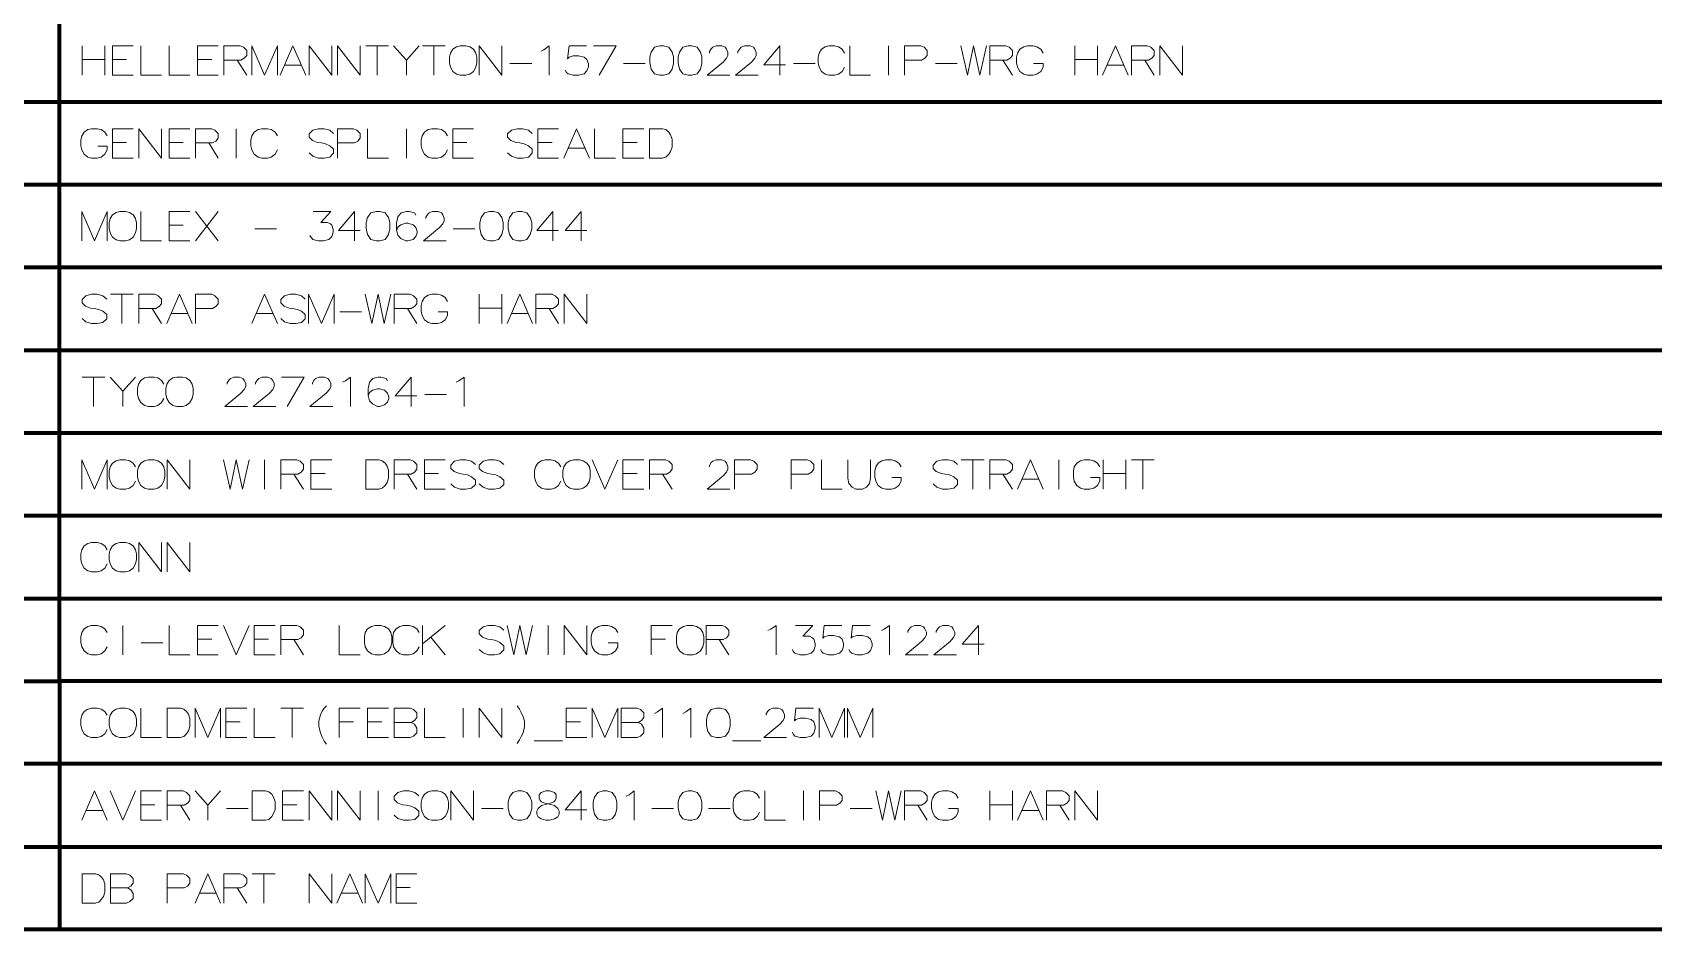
# Model space of a CAD drawing. Header units: millimetres. Extents: x 0 to 174, y 0 to 33.
# Drawn here: x 75.48 to 83.32, y 15.93 to 20.27 of the extents above; entities that cross this region are included whole.
import ezdxf

# ---------------------------------------------------------------- set-up
doc = ezdxf.new("R2010")
doc.units = ezdxf.units.MM
doc.layers.add('PDF_Geomertry', color=7, linetype='Continuous', true_color=0x405f80)

msp = doc.modelspace()

# ---------------------------------------------------------------- linework, layer by layer
at = {"layer": 'PDF_Geomertry', "color": 165, "lineweight": 70, "true_color": 0x5267a5}
for points in [[(70.2461, 19.9306), (70.2461, 19.5303), (71.3026, 19.5303), (71.3026, 19.9306), (75.611, 19.9306), (75.611, 20.3308), (83.901, 20.3308), (83.901, 20.731), (85.7837, 20.731), (85.7837, 21.1313), (98.9892, 21.1313), (98.9892, 21.5315)], [(70.2461, 19.5303), (70.2461, 19.1301), (71.3026, 19.1301), (71.3026, 19.5303), (75.611, 19.5303), (75.611, 19.9306), (83.901, 19.9306), (83.901, 20.3308), (85.7837, 20.3308), (85.7837, 20.731), (98.9892, 20.731), (98.9892, 21.1313)], [(70.2461, 19.1301), (70.2461, 18.7299), (71.3026, 18.7299), (71.3026, 19.1301), (75.611, 19.1301), (75.611, 19.5303), (83.901, 19.5303), (83.901, 19.9306), (85.7837, 19.9306), (85.7837, 20.3308), (98.9892, 20.3308), (98.9892, 20.731)], [(70.2461, 18.7299), (70.2461, 18.3296), (71.3026, 18.3296), (71.3026, 18.7299), (75.611, 18.7299), (75.611, 19.1301), (83.901, 19.1301), (83.901, 19.5303), (85.7837, 19.5303), (85.7837, 19.9306), (98.9892, 19.9306), (98.9892, 20.3308)], [(70.2461, 18.3296), (70.2461, 17.9294), (71.3026, 17.9294), (71.3026, 18.3296), (75.611, 18.3296), (75.611, 18.7299), (83.901, 18.7299), (83.901, 19.1301), (85.7837, 19.1301), (85.7837, 19.5303), (98.9892, 19.5303), (98.9892, 19.9306)], [(70.2461, 17.9294), (70.2461, 17.5292), (71.3026, 17.5292), (71.3026, 17.9294), (75.611, 17.9294), (75.611, 18.3296), (83.901, 18.3296), (83.901, 18.7299), (85.7837, 18.7299), (85.7837, 19.1301), (98.9892, 19.1301), (98.9892, 19.5303)], [(70.2461, 17.5292), (70.2461, 17.1289), (71.3026, 17.1289), (71.3026, 17.5292), (75.611, 17.5292), (75.611, 17.9294), (83.901, 17.9294), (83.901, 18.3296), (85.7837, 18.3296), (85.7837, 18.7299), (98.9892, 18.7299), (98.9892, 19.1301)], [(70.2461, 17.1289), (70.2461, 16.7288), (71.3026, 16.7288), (71.3026, 17.1289), (75.611, 17.1289), (75.611, 17.5292), (83.901, 17.5292), (83.901, 17.9294), (85.7837, 17.9294), (85.7837, 18.3296), (98.9892, 18.3296), (98.9892, 18.7299)], [(98.9892, 18.3296), (98.9892, 17.9294), (85.7837, 17.9294), (85.7837, 17.5292), (83.901, 17.5292), (83.901, 17.1289), (75.611, 17.1289), (75.611, 16.7288), (71.3026, 16.7288), (71.3026, 16.3285), (75.611, 16.3285), (75.611, 15.9282), (71.3026, 15.9282)], [(98.9892, 17.9294), (98.9892, 17.5292), (85.7837, 17.5292), (85.7837, 17.1289), (83.901, 17.1289), (83.901, 16.7288), (75.611, 16.7288), (75.611, 16.3285), (83.901, 16.3285), (83.901, 15.9282), (75.611, 15.9282)], [(70.2461, 16.7288), (70.2461, 16.3285), (71.3026, 16.3285), (75.611, 16.3285), (83.901, 16.3285), (85.7837, 16.3285), (98.9892, 16.3285), (98.9892, 16.7288)]]:
    msp.add_lwpolyline(points, dxfattribs=at)
at = {"layer": 'PDF_Geomertry', "color": 18, "lineweight": 13, "true_color": 0x260000}
for points in [[(75.7208, 20.2004), (75.7208, 20.0586)], [(75.8306, 20.2004), (75.8306, 20.0586)], [(75.9676, 20.0586), (75.8671, 20.0586), (75.8671, 20.2004), (75.9676, 20.2004)], [(76.0043, 20.2004), (76.0043, 20.0586), (76.1049, 20.0586)], [(76.1414, 20.2004), (76.1414, 20.0586), (76.2419, 20.0586)], [(76.3792, 20.0586), (76.2786, 20.0586), (76.2786, 20.2004), (76.3792, 20.2004)], [(76.4065, 20.1318), (76.4889, 20.1318), (76.5049, 20.141), (76.5164, 20.1547), (76.5164, 20.1775), (76.5003, 20.1936), (76.4843, 20.2004), (76.4065, 20.2004), (76.4065, 20.0586)], [(76.6649, 20.0586), (76.6649, 20.2004), (76.6032, 20.0586), (76.5415, 20.2004), (76.5415, 20.0586)], [(76.6786, 20.0586), (76.7403, 20.2004), (76.8021, 20.0586)], [(76.9278, 20.2004), (76.9278, 20.0586), (76.8181, 20.2004), (76.8181, 20.0586)], [(77.065, 20.2004), (77.065, 20.0586), (76.9553, 20.2004), (76.9553, 20.0586)], [(77.0924, 20.2004), (77.2021, 20.2004)], [(77.1472, 20.0586), (77.1472, 20.2004)], [(77.2272, 20.2004), (77.289, 20.1318), (77.3507, 20.2004)], [(77.3667, 20.2004), (77.4764, 20.2004)], [(77.4215, 20.0586), (77.4215, 20.2004)], [(77.7507, 20.2004), (77.7507, 20.0586), (77.641, 20.2004), (77.641, 20.0586)], [(77.9404, 20.1753), (77.9542, 20.1821), (77.9793, 20.2004), (77.9793, 20.0586)], [(78.0571, 20.0838), (78.0639, 20.0724), (78.0707, 20.0656), (78.0958, 20.0586), (78.1211, 20.0586), (78.1485, 20.0656), (78.1622, 20.0793), (78.169, 20.0999), (78.169, 20.1135), (78.1622, 20.1342), (78.1485, 20.1456), (78.1211, 20.1524), (78.0958, 20.1524), (78.0753, 20.1456), (78.0685, 20.1386), (78.0753, 20.2004), (78.1599, 20.2004)], [(78.1942, 20.2004), (78.3039, 20.2004), (78.2217, 20.0586)], [(78.8525, 20.0586), (78.7428, 20.0586), (78.8206, 20.1226), (78.8365, 20.141), (78.8435, 20.1547), (78.8435, 20.1683), (78.8365, 20.1844), (78.8297, 20.1936), (78.8137, 20.2004), (78.7862, 20.2004), (78.7703, 20.1936), (78.7633, 20.1867), (78.7543, 20.1729), (78.7543, 20.1661)], [(78.9897, 20.0586), (78.88, 20.0586), (78.9576, 20.1226), (78.9737, 20.141), (78.9806, 20.1547), (78.9806, 20.1683), (78.9737, 20.1844), (78.9668, 20.1936), (78.9508, 20.2004), (78.9235, 20.2004), (78.9074, 20.1936), (78.9006, 20.1867), (78.8914, 20.1729), (78.8914, 20.1661)], [(79.1222, 20.109), (79.0171, 20.109), (79.0949, 20.2004), (79.0949, 20.1318), (79.0949, 20.0586)], [(79.4081, 20.0975), (79.3967, 20.0769), (79.3783, 20.0632), (79.36, 20.0586), (79.3326, 20.0586), (79.3143, 20.0632), (79.296, 20.0769), (79.2846, 20.0975), (79.28, 20.1181), (79.28, 20.1456), (79.2846, 20.1661), (79.296, 20.1844), (79.3143, 20.1958), (79.3326, 20.2004), (79.36, 20.2004), (79.3783, 20.1958), (79.3967, 20.1844), (79.4081, 20.1661)], [(79.4332, 20.2004), (79.4332, 20.0586), (79.5337, 20.0586)], [(79.6207, 20.0586), (79.6207, 20.2004)], [(79.6983, 20.1318), (79.7807, 20.1318), (79.7967, 20.141), (79.8081, 20.1547), (79.8081, 20.1775), (79.7921, 20.1936), (79.7761, 20.2004), (79.6983, 20.2004), (79.6983, 20.0586)], [(79.9704, 20.2004), (80.0024, 20.0586), (80.0321, 20.2004), (80.0618, 20.0586), (80.0938, 20.2004)], [(80.1099, 20.1318), (80.1921, 20.1318), (80.2081, 20.141), (80.2196, 20.1547), (80.2196, 20.1775), (80.2035, 20.1936), (80.1875, 20.2004), (80.1099, 20.2004), (80.1099, 20.0586)], [(80.3224, 20.1158), (80.3681, 20.1158), (80.3681, 20.0975), (80.3567, 20.0769), (80.3385, 20.0632), (80.3201, 20.0586), (80.2926, 20.0586), (80.2744, 20.0632), (80.2561, 20.0769), (80.2447, 20.0975), (80.2401, 20.1181), (80.2401, 20.1456), (80.2447, 20.1661), (80.2561, 20.1844), (80.2744, 20.1958), (80.2926, 20.2004), (80.3201, 20.2004), (80.3385, 20.1958), (80.3567, 20.1844), (80.3681, 20.1661)], [(80.5212, 20.2004), (80.5212, 20.0586)], [(80.631, 20.2004), (80.631, 20.0586)], [(80.6561, 20.0586), (80.7179, 20.2004), (80.7796, 20.0586)], [(80.7956, 20.1318), (80.8779, 20.1318), (80.8939, 20.141), (80.9053, 20.1547), (80.9053, 20.1775), (80.8893, 20.1936), (80.8733, 20.2004), (80.7956, 20.2004), (80.7956, 20.0586)], [(81.0425, 20.2004), (81.0425, 20.0586), (80.9328, 20.2004), (80.9328, 20.0586)], [(75.8306, 20.1342), (75.7208, 20.1342)], [(75.9357, 20.1342), (75.8671, 20.1342)], [(76.3472, 20.1342), (76.2786, 20.1342)], [(76.4706, 20.1318), (76.5164, 20.0586)], [(76.6992, 20.1067), (76.7815, 20.1067)], [(77.289, 20.1318), (77.289, 20.0586)], [(77.7896, 20.1158), (77.8947, 20.1158)], [(78.3382, 20.1158), (78.4433, 20.1158)], [(79.1611, 20.1158), (79.2662, 20.1158)], [(79.8469, 20.1158), (79.9521, 20.1158)], [(80.1737, 20.1318), (80.2196, 20.0586)], [(80.631, 20.1342), (80.5212, 20.1342)], [(80.6767, 20.1067), (80.759, 20.1067)], [(80.8596, 20.1318), (80.9053, 20.0586)], [(75.7962, 19.7156), (75.8419, 19.7156), (75.8419, 19.6974), (75.8306, 19.6767), (75.8122, 19.6631), (75.794, 19.6585), (75.7665, 19.6585), (75.7482, 19.6631), (75.73, 19.6767), (75.7185, 19.6974), (75.714, 19.7179), (75.714, 19.7453), (75.7185, 19.7658), (75.73, 19.7842), (75.7482, 19.7956), (75.7665, 19.8001), (75.794, 19.8001), (75.8122, 19.7956), (75.8306, 19.7842), (75.8419, 19.7658)], [(75.9676, 19.6585), (75.8671, 19.6585), (75.8671, 19.8001), (75.9676, 19.8001)], [(76.1049, 19.8001), (76.1049, 19.6585), (75.9951, 19.8001), (75.9951, 19.6585)], [(76.2419, 19.6585), (76.1414, 19.6585), (76.1414, 19.8001), (76.2419, 19.8001)], [(76.2694, 19.7315), (76.3518, 19.7315), (76.3678, 19.7407), (76.3792, 19.7544), (76.3792, 19.7774), (76.3632, 19.7933), (76.3472, 19.8001), (76.2694, 19.8001), (76.2694, 19.6585)], [(76.466, 19.6585), (76.466, 19.8001)], [(76.6649, 19.6974), (76.6535, 19.6767), (76.6351, 19.6631), (76.6169, 19.6585), (76.5894, 19.6585), (76.5712, 19.6631), (76.5529, 19.6767), (76.5415, 19.6974), (76.5369, 19.7179), (76.5369, 19.7453), (76.5415, 19.7658), (76.5529, 19.7842), (76.5712, 19.7956), (76.5894, 19.8001), (76.6169, 19.8001), (76.6351, 19.7956), (76.6535, 19.7842), (76.6649, 19.7658)], [(76.9369, 19.7774), (76.9186, 19.7933), (76.8912, 19.8001), (76.8637, 19.8001), (76.8364, 19.7933), (76.8181, 19.775), (76.8181, 19.759), (76.834, 19.7431), (76.8592, 19.7339), (76.8775, 19.7315), (76.8981, 19.7269), (76.9186, 19.7179), (76.9369, 19.7018), (76.9369, 19.6813), (76.9186, 19.6631), (76.8912, 19.6585), (76.8637, 19.6585), (76.8364, 19.6676), (76.8181, 19.6836)], [(76.9553, 19.7315), (77.0375, 19.7315), (77.0535, 19.7407), (77.065, 19.7544), (77.065, 19.7774), (77.0489, 19.7933), (77.0329, 19.8001), (76.9553, 19.8001), (76.9553, 19.6585)], [(77.1015, 19.8001), (77.1015, 19.6585), (77.2021, 19.6585)], [(77.289, 19.6585), (77.289, 19.8001)], [(77.4878, 19.6974), (77.4764, 19.6767), (77.4582, 19.6631), (77.4399, 19.6585), (77.4124, 19.6585), (77.3942, 19.6631), (77.3758, 19.6767), (77.3644, 19.6974), (77.3599, 19.7179), (77.3599, 19.7453), (77.3644, 19.7658), (77.3758, 19.7842), (77.3942, 19.7956), (77.4124, 19.8001), (77.4399, 19.8001), (77.4582, 19.7956), (77.4764, 19.7842), (77.4878, 19.7658)], [(77.6136, 19.6585), (77.5131, 19.6585), (77.5131, 19.8001), (77.6136, 19.8001)], [(77.8971, 19.7774), (77.8788, 19.7933), (77.8513, 19.8001), (77.8239, 19.8001), (77.7964, 19.7933), (77.7782, 19.775), (77.7782, 19.759), (77.7942, 19.7431), (77.8193, 19.7339), (77.8376, 19.7315), (77.8582, 19.7269), (77.8788, 19.7179), (77.8971, 19.7018), (77.8971, 19.6813), (77.8788, 19.6631), (77.8513, 19.6585), (77.8239, 19.6585), (77.7964, 19.6676), (77.7782, 19.6836)], [(78.025, 19.6585), (77.9244, 19.6585), (77.9244, 19.8001), (78.025, 19.8001)], [(78.0501, 19.6585), (78.1119, 19.8001), (78.1736, 19.6585)], [(78.1987, 19.8001), (78.1987, 19.6585), (78.2993, 19.6585)], [(78.4365, 19.6585), (78.336, 19.6585), (78.336, 19.8001), (78.4365, 19.8001)], [(78.5257, 19.6585), (78.5439, 19.6631), (78.5576, 19.6767), (78.5668, 19.6904), (78.5736, 19.711), (78.5736, 19.7499), (78.5668, 19.7704), (78.5576, 19.7842), (78.5439, 19.7956), (78.5279, 19.8001), (78.4639, 19.8001), (78.4639, 19.6585), (78.5279, 19.6585)], [(75.9357, 19.7339), (75.8671, 19.7339)], [(76.21, 19.7339), (76.1414, 19.7339)], [(76.3335, 19.7315), (76.3792, 19.6585)], [(77.5815, 19.7339), (77.5131, 19.7339)], [(77.9931, 19.7339), (77.9244, 19.7339)], [(78.0707, 19.7064), (78.1531, 19.7064)], [(78.4044, 19.7339), (78.336, 19.7339)], [(75.8419, 19.2582), (75.8419, 19.3999), (75.7803, 19.2582), (75.7185, 19.3999), (75.7185, 19.2582)], [(76.0043, 19.3999), (76.0043, 19.2582), (76.1049, 19.2582)], [(76.2419, 19.2582), (76.1414, 19.2582), (76.1414, 19.3999), (76.2419, 19.3999)], [(76.2694, 19.3999), (76.3792, 19.2582)], [(76.3792, 19.3999), (76.2694, 19.2582)], [(76.8226, 19.2833), (76.8294, 19.2719), (76.8364, 19.265), (76.8615, 19.2582), (76.8867, 19.2582), (76.914, 19.265), (76.9278, 19.2788), (76.9346, 19.2993), (76.9346, 19.3131), (76.9278, 19.3336), (76.921, 19.3406), (76.9072, 19.3474), (76.8753, 19.3474), (76.9232, 19.3999), (76.8386, 19.3999)], [(77.065, 19.3085), (76.9597, 19.3085), (77.0375, 19.3999), (77.0375, 19.3314), (77.0375, 19.2582)], [(77.3347, 19.3817), (77.3278, 19.3931), (77.3026, 19.3999), (77.289, 19.3999), (77.2639, 19.3931), (77.2478, 19.3747), (77.241, 19.3428), (77.241, 19.3108), (77.2478, 19.2857), (77.2615, 19.2696), (77.2867, 19.2582), (77.2958, 19.2582), (77.321, 19.265), (77.3347, 19.2788), (77.3415, 19.2971), (77.3415, 19.3039), (77.3347, 19.3222), (77.321, 19.336), (77.2958, 19.3428), (77.2867, 19.3428), (77.2615, 19.336), (77.2478, 19.3244), (77.241, 19.3085)], [(77.481, 19.2582), (77.3712, 19.2582), (77.449, 19.3222), (77.465, 19.3406), (77.4718, 19.3542), (77.4718, 19.3679), (77.465, 19.3839), (77.4582, 19.3931), (77.4421, 19.3999), (77.4147, 19.3999), (77.3987, 19.3931), (77.3918, 19.3863), (77.3826, 19.3725), (77.3826, 19.3657)], [(78.025, 19.3085), (77.9199, 19.3085), (77.9976, 19.3999), (77.9976, 19.3314), (77.9976, 19.2582)], [(78.1622, 19.3085), (78.0571, 19.3085), (78.1347, 19.3999), (78.1347, 19.3314), (78.1347, 19.2582)], [(76.21, 19.3336), (76.1414, 19.3336)], [(76.5551, 19.3153), (76.6603, 19.3153)], [(77.5153, 19.3153), (77.6204, 19.3153)], [(75.8397, 18.9768), (75.8214, 18.9928), (75.794, 18.9997), (75.7665, 18.9997), (75.7392, 18.9928), (75.7208, 18.9746), (75.7208, 18.9586), (75.7368, 18.9425), (75.7619, 18.9333), (75.7803, 18.9311), (75.8008, 18.9265), (75.8214, 18.9174), (75.8397, 18.9014), (75.8397, 18.8808), (75.8214, 18.8625), (75.794, 18.8579), (75.7665, 18.8579), (75.7392, 18.8671), (75.7208, 18.8831)], [(75.8579, 18.9997), (75.9676, 18.9997)], [(75.9128, 18.8579), (75.9128, 18.9997)], [(75.9951, 18.9311), (76.0774, 18.9311), (76.0935, 18.9403), (76.1049, 18.954), (76.1049, 18.9768), (76.0889, 18.9928), (76.0729, 18.9997), (75.9951, 18.9997), (75.9951, 18.8579)], [(76.13, 18.8579), (76.1917, 18.9997), (76.2535, 18.8579)], [(76.2694, 18.9311), (76.3518, 18.9311), (76.3678, 18.9403), (76.3792, 18.954), (76.3792, 18.9768), (76.3632, 18.9928), (76.3472, 18.9997), (76.2694, 18.9997), (76.2694, 18.8579)], [(76.5415, 18.8579), (76.6032, 18.9997), (76.6649, 18.8579)], [(76.7997, 18.9768), (76.7815, 18.9928), (76.754, 18.9997), (76.7267, 18.9997), (76.6992, 18.9928), (76.681, 18.9746), (76.681, 18.9586), (76.6969, 18.9425), (76.7221, 18.9333), (76.7403, 18.9311), (76.761, 18.9265), (76.7815, 18.9174), (76.7997, 18.9014), (76.7997, 18.8808), (76.7815, 18.8625), (76.754, 18.8579), (76.7267, 18.8579), (76.6992, 18.8671), (76.681, 18.8831)], [(76.9392, 18.8579), (76.9392, 18.9997), (76.8775, 18.8579), (76.8158, 18.9997), (76.8158, 18.8579)], [(77.0901, 18.9997), (77.1221, 18.8579), (77.1518, 18.9997), (77.1815, 18.8579), (77.2135, 18.9997)], [(77.2296, 18.9311), (77.3118, 18.9311), (77.3278, 18.9403), (77.3393, 18.954), (77.3393, 18.9768), (77.3232, 18.9928), (77.3072, 18.9997), (77.2296, 18.9997), (77.2296, 18.8579)], [(77.4421, 18.9151), (77.4878, 18.9151), (77.4878, 18.8968), (77.4764, 18.8763), (77.4582, 18.8625), (77.4399, 18.8579), (77.4124, 18.8579), (77.3942, 18.8625), (77.3758, 18.8763), (77.3644, 18.8968), (77.3599, 18.9174), (77.3599, 18.9449), (77.3644, 18.9654), (77.3758, 18.9837), (77.3942, 18.9951), (77.4124, 18.9997), (77.4399, 18.9997), (77.4582, 18.9951), (77.4764, 18.9837), (77.4878, 18.9654)], [(77.641, 18.9997), (77.641, 18.8579)], [(77.7507, 18.9997), (77.7507, 18.8579)], [(77.7758, 18.8579), (77.8376, 18.9997), (77.8993, 18.8579)], [(77.9153, 18.9311), (77.9976, 18.9311), (78.0136, 18.9403), (78.025, 18.954), (78.025, 18.9768), (78.009, 18.9928), (77.9931, 18.9997), (77.9153, 18.9997), (77.9153, 18.8579)], [(78.1622, 18.9997), (78.1622, 18.8579), (78.0525, 18.9997), (78.0525, 18.8579)], [(76.0592, 18.9311), (76.1049, 18.8579)], [(76.1506, 18.906), (76.2329, 18.906)], [(76.5621, 18.906), (76.6443, 18.906)], [(76.9667, 18.9151), (77.0718, 18.9151)], [(77.2935, 18.9311), (77.3393, 18.8579)], [(77.7507, 18.9333), (77.641, 18.9333)], [(77.7964, 18.906), (77.8788, 18.906)], [(77.9793, 18.9311), (78.025, 18.8579)], [(75.7208, 18.5994), (75.8306, 18.5994)], [(75.7757, 18.4578), (75.7757, 18.5994)], [(75.8557, 18.5994), (75.9174, 18.5308), (75.9792, 18.5994)], [(76.1162, 18.4965), (76.1049, 18.476), (76.0865, 18.4624), (76.0683, 18.4578), (76.0408, 18.4578), (76.0225, 18.4624), (76.0043, 18.476), (75.9928, 18.4965), (75.9883, 18.5172), (75.9883, 18.5446), (75.9928, 18.5651), (76.0043, 18.5835), (76.0225, 18.5949), (76.0408, 18.5994), (76.0683, 18.5994), (76.0865, 18.5949), (76.1049, 18.5835), (76.1162, 18.5651)], [(76.5208, 18.4578), (76.4111, 18.4578), (76.4889, 18.5217), (76.5049, 18.54), (76.5118, 18.5538), (76.5118, 18.5675), (76.5049, 18.5835), (76.4981, 18.5926), (76.4821, 18.5994), (76.4546, 18.5994), (76.4386, 18.5926), (76.4318, 18.5857), (76.4226, 18.5721), (76.4226, 18.5651)], [(76.6581, 18.4578), (76.5483, 18.4578), (76.6261, 18.5217), (76.6421, 18.54), (76.6489, 18.5538), (76.6489, 18.5675), (76.6421, 18.5835), (76.6351, 18.5926), (76.6192, 18.5994), (76.5918, 18.5994), (76.5757, 18.5926), (76.5689, 18.5857), (76.5597, 18.5721), (76.5597, 18.5651)], [(76.6854, 18.5994), (76.7951, 18.5994), (76.7129, 18.4578)], [(76.9324, 18.4578), (76.8226, 18.4578), (76.9004, 18.5217), (76.9164, 18.54), (76.9232, 18.5538), (76.9232, 18.5675), (76.9164, 18.5835), (76.9094, 18.5926), (76.8935, 18.5994), (76.8661, 18.5994), (76.8501, 18.5926), (76.8432, 18.5857), (76.834, 18.5721), (76.834, 18.5651)], [(76.9804, 18.5743), (76.994, 18.5811), (77.0192, 18.5994), (77.0192, 18.4578)], [(77.1975, 18.5811), (77.1907, 18.5926), (77.1656, 18.5994), (77.1518, 18.5994), (77.1267, 18.5926), (77.1107, 18.5743), (77.1037, 18.5424), (77.1037, 18.5103), (77.1107, 18.4851), (77.1244, 18.4692), (77.1496, 18.4578), (77.1586, 18.4578), (77.1837, 18.4646), (77.1975, 18.4783), (77.2044, 18.4965), (77.2044, 18.5035), (77.1975, 18.5217), (77.1837, 18.5354), (77.1586, 18.5424), (77.1496, 18.5424), (77.1244, 18.5354), (77.1107, 18.524), (77.1037, 18.5081)], [(77.3393, 18.5081), (77.2342, 18.5081), (77.3118, 18.5994), (77.3118, 18.5308), (77.3118, 18.4578)], [(77.529, 18.5743), (77.5426, 18.5811), (77.5679, 18.5994), (77.5679, 18.4578)], [(75.9174, 18.5308), (75.9174, 18.4578)], [(77.3781, 18.5149), (77.4833, 18.5149)], [(75.8419, 18.0575), (75.8419, 18.1992), (75.7803, 18.0575), (75.7185, 18.1992), (75.7185, 18.0575)], [(75.9792, 18.0964), (75.9676, 18.0758), (75.9494, 18.0621), (75.9311, 18.0575), (75.9037, 18.0575), (75.8854, 18.0621), (75.8671, 18.0758), (75.8557, 18.0964), (75.8511, 18.1169), (75.8511, 18.1443), (75.8557, 18.165), (75.8671, 18.1832), (75.8854, 18.1947), (75.9037, 18.1992), (75.9311, 18.1992), (75.9494, 18.1947), (75.9676, 18.1832), (75.9792, 18.165)], [(76.2419, 18.1992), (76.2419, 18.0575), (76.1322, 18.1992), (76.1322, 18.0575)], [(76.4043, 18.1992), (76.4362, 18.0575), (76.466, 18.1992), (76.4957, 18.0575), (76.5278, 18.1992)], [(76.6032, 18.0575), (76.6032, 18.1992)], [(76.681, 18.1307), (76.7632, 18.1307), (76.7792, 18.1397), (76.7907, 18.1535), (76.7907, 18.1764), (76.7746, 18.1924), (76.7586, 18.1992), (76.681, 18.1992), (76.681, 18.0575)], [(76.9278, 18.0575), (76.8272, 18.0575), (76.8272, 18.1992), (76.9278, 18.1992)], [(77.1542, 18.0575), (77.1724, 18.0621), (77.1861, 18.0758), (77.1953, 18.0894), (77.2021, 18.1101), (77.2021, 18.1489), (77.1953, 18.1694), (77.1861, 18.1832), (77.1724, 18.1947), (77.1564, 18.1992), (77.0924, 18.1992), (77.0924, 18.0575), (77.1564, 18.0575)], [(77.2296, 18.1307), (77.3118, 18.1307), (77.3278, 18.1397), (77.3393, 18.1535), (77.3393, 18.1764), (77.3232, 18.1924), (77.3072, 18.1992), (77.2296, 18.1992), (77.2296, 18.0575)], [(77.4764, 18.0575), (77.3758, 18.0575), (77.3758, 18.1992), (77.4764, 18.1992)], [(77.6228, 18.1764), (77.6044, 18.1924), (77.5769, 18.1992), (77.5496, 18.1992), (77.5221, 18.1924), (77.5039, 18.174), (77.5039, 18.1581), (77.5199, 18.1421), (77.545, 18.1329), (77.5633, 18.1307), (77.5839, 18.1261), (77.6044, 18.1169), (77.6228, 18.101), (77.6228, 18.0804), (77.6044, 18.0621), (77.5769, 18.0575), (77.5496, 18.0575), (77.5221, 18.0667), (77.5039, 18.0826)], [(77.7599, 18.1764), (77.7415, 18.1924), (77.7142, 18.1992), (77.6867, 18.1992), (77.6593, 18.1924), (77.641, 18.174), (77.641, 18.1581), (77.6569, 18.1421), (77.6821, 18.1329), (77.7004, 18.1307), (77.721, 18.1261), (77.7415, 18.1169), (77.7599, 18.101), (77.7599, 18.0804), (77.7415, 18.0621), (77.7142, 18.0575), (77.6867, 18.0575), (77.6593, 18.0667), (77.641, 18.0826)], [(78.0365, 18.0964), (78.025, 18.0758), (78.0068, 18.0621), (77.9885, 18.0575), (77.961, 18.0575), (77.9428, 18.0621), (77.9244, 18.0758), (77.9131, 18.0964), (77.9085, 18.1169), (77.9085, 18.1443), (77.9131, 18.165), (77.9244, 18.1832), (77.9428, 18.1947), (77.961, 18.1992), (77.9885, 18.1992), (78.0068, 18.1947), (78.025, 18.1832), (78.0365, 18.165)], [(78.1874, 18.1992), (78.249, 18.0575), (78.3108, 18.1992)], [(78.4365, 18.0575), (78.336, 18.0575), (78.336, 18.1992), (78.4365, 18.1992)], [(78.4639, 18.1307), (78.5462, 18.1307), (78.5622, 18.1397), (78.5736, 18.1535), (78.5736, 18.1764), (78.5576, 18.1924), (78.5417, 18.1992), (78.4639, 18.1992), (78.4639, 18.0575)], [(78.8525, 18.0575), (78.7428, 18.0575), (78.8206, 18.1215), (78.8365, 18.1397), (78.8435, 18.1535), (78.8435, 18.1672), (78.8365, 18.1832), (78.8297, 18.1924), (78.8137, 18.1992), (78.7862, 18.1992), (78.7703, 18.1924), (78.7633, 18.1856), (78.7543, 18.1718), (78.7543, 18.165)], [(78.8754, 18.1307), (78.9576, 18.1307), (78.9737, 18.1397), (78.9851, 18.1535), (78.9851, 18.1764), (78.9692, 18.1924), (78.9532, 18.1992), (78.8754, 18.1992), (78.8754, 18.0575)], [(79.1497, 18.1307), (79.2321, 18.1307), (79.2481, 18.1397), (79.2594, 18.1535), (79.2594, 18.1764), (79.2435, 18.1924), (79.2275, 18.1992), (79.1497, 18.1992), (79.1497, 18.0575)], [(79.296, 18.1992), (79.296, 18.0575), (79.3967, 18.0575)], [(79.5337, 18.1992), (79.5337, 18.1101), (79.5292, 18.0849), (79.5132, 18.0667), (79.4949, 18.0575), (79.4629, 18.0575), (79.4446, 18.0667), (79.4286, 18.0849), (79.424, 18.1101), (79.424, 18.1992)], [(79.6367, 18.1146), (79.6824, 18.1146), (79.6824, 18.0964), (79.671, 18.0758), (79.6526, 18.0621), (79.6343, 18.0575), (79.6069, 18.0575), (79.5886, 18.0621), (79.5703, 18.0758), (79.5589, 18.0964), (79.5543, 18.1169), (79.5543, 18.1443), (79.5589, 18.165), (79.5703, 18.1832), (79.5886, 18.1947), (79.6069, 18.1992), (79.6343, 18.1992), (79.6526, 18.1947), (79.671, 18.1832), (79.6824, 18.165)], [(79.9543, 18.1764), (79.9361, 18.1924), (79.9086, 18.1992), (79.8812, 18.1992), (79.8537, 18.1924), (79.8356, 18.174), (79.8356, 18.1581), (79.8515, 18.1421), (79.8767, 18.1329), (79.895, 18.1307), (79.9156, 18.1261), (79.9361, 18.1169), (79.9543, 18.101), (79.9543, 18.0804), (79.9361, 18.0621), (79.9086, 18.0575), (79.8812, 18.0575), (79.8537, 18.0667), (79.8356, 18.0826)], [(79.9726, 18.1992), (80.0824, 18.1992)], [(80.0275, 18.0575), (80.0275, 18.1992)], [(80.1099, 18.1307), (80.1921, 18.1307), (80.2081, 18.1397), (80.2196, 18.1535), (80.2196, 18.1764), (80.2035, 18.1924), (80.1875, 18.1992), (80.1099, 18.1992), (80.1099, 18.0575)], [(80.2447, 18.0575), (80.3064, 18.1992), (80.3681, 18.0575)], [(80.4436, 18.0575), (80.4436, 18.1992)], [(80.5967, 18.1146), (80.6425, 18.1146), (80.6425, 18.0964), (80.631, 18.0758), (80.6128, 18.0621), (80.5944, 18.0575), (80.5669, 18.0575), (80.5487, 18.0621), (80.5304, 18.0758), (80.519, 18.0964), (80.5144, 18.1169), (80.5144, 18.1443), (80.519, 18.165), (80.5304, 18.1832), (80.5487, 18.1947), (80.5669, 18.1992), (80.5944, 18.1992), (80.6128, 18.1947), (80.631, 18.1832), (80.6425, 18.165)], [(80.6585, 18.1992), (80.6585, 18.0575)], [(80.7682, 18.1992), (80.7682, 18.0575)], [(80.7956, 18.1992), (80.9053, 18.1992)], [(80.8504, 18.0575), (80.8504, 18.1992)], [(76.7449, 18.1307), (76.7907, 18.0575)], [(76.8958, 18.1329), (76.8272, 18.1329)], [(77.2935, 18.1307), (77.3393, 18.0575)], [(77.4444, 18.1329), (77.3758, 18.1329)], [(78.4044, 18.1329), (78.336, 18.1329)], [(78.5279, 18.1307), (78.5736, 18.0575)], [(80.1737, 18.1307), (80.2196, 18.0575)], [(80.7682, 18.1329), (80.6585, 18.1329)], [(80.2653, 18.1056), (80.3475, 18.1056)], [(75.8419, 17.6961), (75.8306, 17.6756), (75.8122, 17.6618), (75.794, 17.6572), (75.7665, 17.6572), (75.7482, 17.6618), (75.73, 17.6756), (75.7185, 17.6961), (75.714, 17.7167), (75.714, 17.7442), (75.7185, 17.7647), (75.73, 17.7831), (75.7482, 17.7944), (75.7665, 17.799), (75.794, 17.799), (75.8122, 17.7944), (75.8306, 17.7831), (75.8419, 17.7647)], [(76.1049, 17.799), (76.1049, 17.6572), (75.9951, 17.799), (75.9951, 17.6572)], [(76.2419, 17.799), (76.2419, 17.6572), (76.1322, 17.799), (76.1322, 17.6572)], [(75.8419, 17.2958), (75.8306, 17.2753), (75.8122, 17.2615), (75.794, 17.2571), (75.7665, 17.2571), (75.7482, 17.2615), (75.73, 17.2753), (75.7185, 17.2958), (75.714, 17.3164), (75.714, 17.3439), (75.7185, 17.3644), (75.73, 17.3828), (75.7482, 17.3942), (75.7665, 17.3988), (75.794, 17.3988), (75.8122, 17.3942), (75.8306, 17.3828), (75.8419, 17.3644)], [(75.9174, 17.2571), (75.9174, 17.3988)], [(76.1414, 17.3988), (76.1414, 17.2571), (76.2419, 17.2571)], [(76.3792, 17.2571), (76.2786, 17.2571), (76.2786, 17.3988), (76.3792, 17.3988)], [(76.3472, 17.3325), (76.2786, 17.3325)], [(76.4043, 17.3988), (76.466, 17.2571), (76.5278, 17.3988)], [(76.6535, 17.2571), (76.5529, 17.2571), (76.5529, 17.3988), (76.6535, 17.3988)], [(76.6215, 17.3325), (76.5529, 17.3325)], [(76.681, 17.3301), (76.7632, 17.3301), (76.7792, 17.3393), (76.7907, 17.3531), (76.7907, 17.3758), (76.7746, 17.3919), (76.7586, 17.3988), (76.681, 17.3988), (76.681, 17.2571)], [(76.7449, 17.3301), (76.7907, 17.2571)], [(76.9643, 17.3988), (76.9643, 17.2571), (77.065, 17.2571)], [(77.3507, 17.2958), (77.3393, 17.2753), (77.321, 17.2615), (77.3026, 17.2571), (77.2753, 17.2571), (77.2569, 17.2615), (77.2387, 17.2753), (77.2272, 17.2958), (77.2226, 17.3164), (77.2226, 17.3439), (77.2272, 17.3644), (77.2387, 17.3828), (77.2569, 17.3942), (77.2753, 17.3988), (77.3026, 17.3988), (77.321, 17.3942), (77.3393, 17.3828), (77.3507, 17.3644)], [(77.3667, 17.3988), (77.3667, 17.2571)], [(77.3667, 17.3096), (77.4764, 17.3988)], [(77.4078, 17.3417), (77.4764, 17.2571)], [(77.7599, 17.3758), (77.7415, 17.3919), (77.7142, 17.3988), (77.6867, 17.3988), (77.6593, 17.3919), (77.641, 17.3736), (77.641, 17.3576), (77.6569, 17.3417), (77.6821, 17.3325), (77.7004, 17.3301), (77.721, 17.3256), (77.7415, 17.3164), (77.7599, 17.3004), (77.7599, 17.2799), (77.7415, 17.2615), (77.7142, 17.2571), (77.6867, 17.2571), (77.6593, 17.2661), (77.641, 17.2822)], [(77.7758, 17.3988), (77.8079, 17.2571), (77.8376, 17.3988), (77.8674, 17.2571), (77.8993, 17.3988)], [(77.9747, 17.2571), (77.9747, 17.3988)], [(78.1622, 17.3988), (78.1622, 17.2571), (78.0525, 17.3988), (78.0525, 17.2571)], [(78.265, 17.3142), (78.3108, 17.3142), (78.3108, 17.2958), (78.2993, 17.2753), (78.2811, 17.2615), (78.2628, 17.2571), (78.2353, 17.2571), (78.2171, 17.2615), (78.1987, 17.2753), (78.1874, 17.2958), (78.1828, 17.3164), (78.1828, 17.3439), (78.1874, 17.3644), (78.1987, 17.3828), (78.2171, 17.3942), (78.2353, 17.3988), (78.2628, 17.3988), (78.2811, 17.3942), (78.2993, 17.3828), (78.3108, 17.3644)], [(78.4731, 17.2571), (78.4731, 17.3988), (78.5736, 17.3988)], [(78.5417, 17.3325), (78.4731, 17.3325)], [(78.7382, 17.3301), (78.8206, 17.3301), (78.8365, 17.3393), (78.8479, 17.3531), (78.8479, 17.3758), (78.8319, 17.3919), (78.816, 17.3988), (78.7382, 17.3988), (78.7382, 17.2571)], [(78.8022, 17.3301), (78.8479, 17.2571)], [(79.0376, 17.3736), (79.0514, 17.3804), (79.0765, 17.3988), (79.0765, 17.2571)], [(79.1543, 17.2822), (79.1611, 17.2707), (79.1681, 17.2639), (79.1932, 17.2571), (79.2183, 17.2571), (79.2457, 17.2639), (79.2594, 17.2776), (79.2662, 17.2982), (79.2662, 17.3119), (79.2594, 17.3325), (79.2526, 17.3393), (79.2389, 17.3461), (79.2068, 17.3461), (79.2549, 17.3988), (79.1703, 17.3988)], [(79.2914, 17.2822), (79.2983, 17.2707), (79.3051, 17.2639), (79.3303, 17.2571), (79.3554, 17.2571), (79.3829, 17.2639), (79.3967, 17.2776), (79.4035, 17.2982), (79.4035, 17.3119), (79.3967, 17.3325), (79.3829, 17.3439), (79.3554, 17.3507), (79.3303, 17.3507), (79.3097, 17.3439), (79.3029, 17.3371), (79.3097, 17.3988), (79.3943, 17.3988)], [(79.4286, 17.2822), (79.4354, 17.2707), (79.4424, 17.2639), (79.4675, 17.2571), (79.4926, 17.2571), (79.52, 17.2639), (79.5337, 17.2776), (79.5406, 17.2982), (79.5406, 17.3119), (79.5337, 17.3325), (79.52, 17.3439), (79.4926, 17.3507), (79.4675, 17.3507), (79.4469, 17.3439), (79.44, 17.3371), (79.4469, 17.3988), (79.5315, 17.3988)], [(79.5864, 17.3736), (79.6, 17.3804), (79.6251, 17.3988), (79.6251, 17.2571)], [(79.8126, 17.2571), (79.7029, 17.2571), (79.7807, 17.321), (79.7967, 17.3393), (79.8035, 17.3531), (79.8035, 17.3668), (79.7967, 17.3828), (79.7897, 17.3919), (79.7737, 17.3988), (79.7464, 17.3988), (79.7303, 17.3919), (79.7235, 17.385), (79.7143, 17.3712), (79.7143, 17.3644)], [(79.9499, 17.2571), (79.84, 17.2571), (79.9178, 17.321), (79.9337, 17.3393), (79.9407, 17.3531), (79.9407, 17.3668), (79.9337, 17.3828), (79.9269, 17.3919), (79.911, 17.3988), (79.8835, 17.3988), (79.8675, 17.3919), (79.8607, 17.385), (79.8515, 17.3712), (79.8515, 17.3644)], [(80.0824, 17.3074), (79.9772, 17.3074), (80.055, 17.3988), (80.055, 17.3301), (80.055, 17.2571)], [(76.0065, 17.3142), (76.1117, 17.3142)], [(75.8419, 16.8957), (75.8306, 16.8751), (75.8122, 16.8614), (75.794, 16.8568), (75.7665, 16.8568), (75.7482, 16.8614), (75.73, 16.8751), (75.7185, 16.8957), (75.714, 16.9163), (75.714, 16.9436), (75.7185, 16.9642), (75.73, 16.9825), (75.7482, 16.9939), (75.7665, 16.9985), (75.794, 16.9985), (75.8122, 16.9939), (75.8306, 16.9825), (75.8419, 16.9642)], [(76.0043, 16.9985), (76.0043, 16.8568), (76.1049, 16.8568)], [(76.194, 16.8568), (76.2124, 16.8614), (76.226, 16.8751), (76.2351, 16.8888), (76.2419, 16.9093), (76.2419, 16.9482), (76.2351, 16.9688), (76.226, 16.9825), (76.2124, 16.9939), (76.1962, 16.9985), (76.1322, 16.9985), (76.1322, 16.8568), (76.1962, 16.8568)], [(76.3906, 16.8568), (76.3906, 16.9985), (76.3289, 16.8568), (76.2672, 16.9985), (76.2672, 16.8568)], [(76.5164, 16.8568), (76.4157, 16.8568), (76.4157, 16.9985), (76.5164, 16.9985)], [(76.5529, 16.9985), (76.5529, 16.8568), (76.6535, 16.8568)], [(76.681, 16.9985), (76.7907, 16.9985)], [(76.7358, 16.8568), (76.7358, 16.9985)], [(76.9026, 17.01), (76.8912, 16.9985), (76.8821, 16.9849), (76.8729, 16.9665), (76.8661, 16.9368), (76.8661, 16.9093), (76.8729, 16.8796), (76.8821, 16.859), (76.8912, 16.8385), (76.9026, 16.8247)], [(76.9643, 16.8568), (76.9643, 16.9985), (77.065, 16.9985)], [(77.2021, 16.8568), (77.1015, 16.8568), (77.1015, 16.9985), (77.2021, 16.9985)], [(77.3758, 16.9985), (77.3758, 16.8568), (77.4764, 16.8568)], [(77.5633, 16.8568), (77.5633, 16.9985)], [(77.7507, 16.9985), (77.7507, 16.8568), (77.641, 16.9985), (77.641, 16.8568)], [(77.8239, 17.01), (77.8353, 16.9939), (77.8444, 16.9779), (77.8536, 16.9574), (77.8604, 16.9368), (77.8604, 16.9093), (77.8536, 16.8796), (77.8444, 16.8614), (77.8353, 16.8454), (77.8239, 16.8271)], [(78.1622, 16.8568), (78.0617, 16.8568), (78.0617, 16.9985), (78.1622, 16.9985)], [(78.3108, 16.8568), (78.3108, 16.9985), (78.249, 16.8568), (78.1874, 16.9985), (78.1874, 16.8568)], [(78.489, 16.9733), (78.5028, 16.9803), (78.5279, 16.9985), (78.5279, 16.8568)], [(78.6262, 16.9733), (78.64, 16.9803), (78.6651, 16.9985), (78.6651, 16.8568)], [(79.1268, 16.8568), (79.0171, 16.8568), (79.0949, 16.9208), (79.1108, 16.939), (79.1178, 16.9528), (79.1178, 16.9665), (79.1108, 16.9825), (79.104, 16.9917), (79.0881, 16.9985), (79.0606, 16.9985), (79.0446, 16.9917), (79.0376, 16.9849), (79.0286, 16.9711), (79.0286, 16.9642)], [(79.1543, 16.8819), (79.1611, 16.8706), (79.1681, 16.8636), (79.1932, 16.8568), (79.2183, 16.8568), (79.2457, 16.8636), (79.2594, 16.8774), (79.2662, 16.8979), (79.2662, 16.9117), (79.2594, 16.9322), (79.2457, 16.9436), (79.2183, 16.9506), (79.1932, 16.9506), (79.1726, 16.9436), (79.1657, 16.9368), (79.1726, 16.9985), (79.2572, 16.9985)], [(79.4081, 16.8568), (79.4081, 16.9985), (79.3462, 16.8568), (79.2846, 16.9985), (79.2846, 16.8568)], [(79.5451, 16.8568), (79.5451, 16.9985), (79.4835, 16.8568), (79.4218, 16.9985), (79.4218, 16.8568)], [(76.4843, 16.9322), (76.4157, 16.9322)], [(77.0329, 16.9322), (76.9643, 16.9322)], [(77.1701, 16.9322), (77.1015, 16.9322)], [(77.2296, 16.93), (77.3118, 16.93)], [(78.1301, 16.9322), (78.0617, 16.9322)], [(78.3268, 16.93), (78.409, 16.93)], [(78.0433, 16.8408), (77.9061, 16.8408)], [(79.0035, 16.8408), (78.8662, 16.8408)], [(75.7185, 16.4565), (75.7803, 16.5983), (75.8419, 16.4565)], [(75.8557, 16.5983), (75.9174, 16.4565), (75.9792, 16.5983)], [(76.1049, 16.4565), (76.0043, 16.4565), (76.0043, 16.5983), (76.1049, 16.5983)], [(76.1322, 16.5297), (76.2146, 16.5297), (76.2306, 16.5389), (76.2419, 16.5525), (76.2419, 16.5754), (76.226, 16.5914), (76.21, 16.5983), (76.1322, 16.5983), (76.1322, 16.4565)], [(76.2672, 16.5983), (76.3289, 16.5297), (76.3906, 16.5983)], [(76.6054, 16.4565), (76.6237, 16.4611), (76.6375, 16.4749), (76.6467, 16.4886), (76.6535, 16.5092), (76.6535, 16.5481), (76.6467, 16.5686), (76.6375, 16.5822), (76.6237, 16.5938), (76.6078, 16.5983), (76.5437, 16.5983), (76.5437, 16.4565), (76.6078, 16.4565)], [(76.7907, 16.4565), (76.69, 16.4565), (76.69, 16.5983), (76.7907, 16.5983)], [(76.9278, 16.5983), (76.9278, 16.4565), (76.8181, 16.5983), (76.8181, 16.4565)], [(77.065, 16.5983), (77.065, 16.4565), (76.9553, 16.5983), (76.9553, 16.4565)], [(77.1518, 16.4565), (77.1518, 16.5983)], [(77.3483, 16.5754), (77.3301, 16.5914), (77.3026, 16.5983), (77.2753, 16.5983), (77.2478, 16.5914), (77.2296, 16.5732), (77.2296, 16.5571), (77.2456, 16.5411), (77.2707, 16.5319), (77.289, 16.5297), (77.3096, 16.5251), (77.3301, 16.516), (77.3483, 16.5), (77.3483, 16.4794), (77.3301, 16.4611), (77.3026, 16.4565), (77.2753, 16.4565), (77.2478, 16.4657), (77.2296, 16.4817)], [(77.6136, 16.5983), (77.6136, 16.4565), (77.5039, 16.5983), (77.5039, 16.4565)], [(78.1622, 16.5068), (78.0571, 16.5068), (78.1347, 16.5983), (78.1347, 16.5297), (78.1347, 16.4565)], [(78.3519, 16.5732), (78.3657, 16.58), (78.3908, 16.5983), (78.3908, 16.4565)], [(78.9965, 16.4954), (78.9851, 16.4749), (78.9668, 16.4611), (78.9486, 16.4565), (78.9211, 16.4565), (78.9028, 16.4611), (78.8846, 16.4749), (78.8731, 16.4954), (78.8686, 16.516), (78.8686, 16.5435), (78.8731, 16.564), (78.8846, 16.5822), (78.9028, 16.5938), (78.9211, 16.5983), (78.9486, 16.5983), (78.9668, 16.5938), (78.9851, 16.5822), (78.9965, 16.564)], [(79.0217, 16.5983), (79.0217, 16.4565), (79.1222, 16.4565)], [(79.2092, 16.4565), (79.2092, 16.5983)], [(79.2869, 16.5297), (79.3692, 16.5297), (79.3851, 16.5389), (79.3967, 16.5525), (79.3967, 16.5754), (79.3806, 16.5914), (79.3646, 16.5983), (79.2869, 16.5983), (79.2869, 16.4565)], [(79.5589, 16.5983), (79.5908, 16.4565), (79.6207, 16.5983), (79.6503, 16.4565), (79.6824, 16.5983)], [(79.6983, 16.5297), (79.7807, 16.5297), (79.7967, 16.5389), (79.8081, 16.5525), (79.8081, 16.5754), (79.7921, 16.5914), (79.7761, 16.5983), (79.6983, 16.5983), (79.6983, 16.4565)], [(79.911, 16.5138), (79.9567, 16.5138), (79.9567, 16.4954), (79.9453, 16.4749), (79.9269, 16.4611), (79.9086, 16.4565), (79.8812, 16.4565), (79.8629, 16.4611), (79.8446, 16.4749), (79.8332, 16.4954), (79.8286, 16.516), (79.8286, 16.5435), (79.8332, 16.564), (79.8446, 16.5822), (79.8629, 16.5938), (79.8812, 16.5983), (79.9086, 16.5983), (79.9269, 16.5938), (79.9453, 16.5822), (79.9567, 16.564)], [(80.1099, 16.5983), (80.1099, 16.4565)], [(80.2196, 16.5983), (80.2196, 16.4565)], [(80.2447, 16.4565), (80.3064, 16.5983), (80.3681, 16.4565)], [(80.3842, 16.5297), (80.4664, 16.5297), (80.4824, 16.5389), (80.4939, 16.5525), (80.4939, 16.5754), (80.4779, 16.5914), (80.4618, 16.5983), (80.3842, 16.5983), (80.3842, 16.4565)], [(80.631, 16.5983), (80.631, 16.4565), (80.5212, 16.5983), (80.5212, 16.4565)], [(75.7392, 16.5046), (75.8214, 16.5046)], [(76.0729, 16.5319), (76.0043, 16.5319)], [(76.1962, 16.5297), (76.2419, 16.4565)], [(76.3289, 16.5297), (76.3289, 16.4565)], [(76.4181, 16.5138), (76.5232, 16.5138)], [(76.7586, 16.5319), (76.69, 16.5319)], [(77.6525, 16.5138), (77.7576, 16.5138)], [(78.4754, 16.5138), (78.5806, 16.5138)], [(78.7497, 16.5138), (78.8549, 16.5138)], [(79.4354, 16.5138), (79.5406, 16.5138)], [(79.7624, 16.5297), (79.8081, 16.4565)], [(80.2196, 16.5319), (80.1099, 16.5319)], [(80.2653, 16.5046), (80.3475, 16.5046)], [(80.4482, 16.5297), (80.4939, 16.4565)], [(75.7825, 16.0564), (75.8008, 16.0608), (75.8146, 16.0746), (75.8237, 16.0883), (75.8306, 16.1089), (75.8306, 16.1478), (75.8237, 16.1683), (75.8146, 16.1821), (75.8008, 16.1935), (75.7849, 16.1981), (75.7208, 16.1981), (75.7208, 16.0564), (75.7849, 16.0564)], [(76.1322, 16.1294), (76.2146, 16.1294), (76.2306, 16.1386), (76.2419, 16.1524), (76.2419, 16.1751), (76.226, 16.1913), (76.21, 16.1981), (76.1322, 16.1981), (76.1322, 16.0564)], [(76.2672, 16.0564), (76.3289, 16.1981), (76.3906, 16.0564)], [(76.4065, 16.1294), (76.4889, 16.1294), (76.5049, 16.1386), (76.5164, 16.1524), (76.5164, 16.1751), (76.5003, 16.1913), (76.4843, 16.1981), (76.4065, 16.1981), (76.4065, 16.0564)], [(76.5437, 16.1981), (76.6535, 16.1981)], [(76.5986, 16.0564), (76.5986, 16.1981)], [(76.9278, 16.1981), (76.9278, 16.0564), (76.8181, 16.1981), (76.8181, 16.0564)], [(76.9529, 16.0564), (77.0147, 16.1981), (77.0764, 16.0564)], [(77.2135, 16.0564), (77.2135, 16.1981), (77.1518, 16.0564), (77.0901, 16.1981), (77.0901, 16.0564)], [(77.3393, 16.0564), (77.2387, 16.0564), (77.2387, 16.1981), (77.3393, 16.1981)], [(75.8579, 16.1294), (75.9403, 16.1294)], [(76.2878, 16.1043), (76.37, 16.1043)], [(76.4706, 16.1294), (76.5164, 16.0564)], [(76.9735, 16.1043), (77.0558, 16.1043)], [(77.3072, 16.1318), (77.2387, 16.1318)]]:
    msp.add_lwpolyline(points, dxfattribs=at)
for points in [[(77.5496, 20.2004), (77.5312, 20.1958), (77.5131, 20.1844), (77.5015, 20.1661), (77.4969, 20.1456), (77.4969, 20.1181), (77.5015, 20.0975), (77.5131, 20.0769), (77.5312, 20.0632), (77.5496, 20.0586), (77.5769, 20.0586), (77.5953, 20.0632), (77.6136, 20.0769), (77.625, 20.0975), (77.6296, 20.1181), (77.6296, 20.1456), (77.625, 20.1661), (77.6136, 20.1844), (77.5953, 20.1958), (77.5769, 20.2004), (77.5496, 20.2004)], [(78.5142, 20.2004), (78.489, 20.1936), (78.4731, 20.1707), (78.4662, 20.1478), (78.4662, 20.1181), (78.4731, 20.0883), (78.489, 20.0656), (78.5142, 20.0586), (78.5325, 20.0586), (78.5576, 20.0656), (78.5736, 20.0883), (78.5806, 20.1158), (78.5806, 20.1478), (78.5736, 20.1707), (78.5576, 20.1936), (78.5325, 20.2004), (78.5142, 20.2004)], [(78.6514, 20.2004), (78.6262, 20.1936), (78.6103, 20.1707), (78.6033, 20.1478), (78.6033, 20.1181), (78.6103, 20.0883), (78.6262, 20.0656), (78.6514, 20.0586), (78.6697, 20.0586), (78.6949, 20.0656), (78.7108, 20.0883), (78.7176, 20.1158), (78.7176, 20.1478), (78.7108, 20.1707), (78.6949, 20.1936), (78.6697, 20.2004), (78.6514, 20.2004)], [(75.9037, 19.3999), (75.8854, 19.3954), (75.8671, 19.3839), (75.8557, 19.3657), (75.8511, 19.345), (75.8511, 19.3176), (75.8557, 19.2971), (75.8671, 19.2765), (75.8854, 19.2628), (75.9037, 19.2582), (75.9311, 19.2582), (75.9494, 19.2628), (75.9676, 19.2765), (75.9792, 19.2971), (75.9837, 19.3176), (75.9837, 19.345), (75.9792, 19.3657), (75.9676, 19.3839), (75.9494, 19.3954), (75.9311, 19.3999), (75.9037, 19.3999)], [(77.1426, 19.3999), (77.1175, 19.3931), (77.1015, 19.3701), (77.0947, 19.3474), (77.0947, 19.3176), (77.1015, 19.2879), (77.1175, 19.265), (77.1426, 19.2582), (77.161, 19.2582), (77.1861, 19.265), (77.2021, 19.2879), (77.2089, 19.3153), (77.2089, 19.3474), (77.2021, 19.3701), (77.1861, 19.3931), (77.161, 19.3999), (77.1426, 19.3999)], [(77.6913, 19.3999), (77.6661, 19.3931), (77.6501, 19.3701), (77.6433, 19.3474), (77.6433, 19.3176), (77.6501, 19.2879), (77.6661, 19.265), (77.6913, 19.2582), (77.7096, 19.2582), (77.7347, 19.265), (77.7507, 19.2879), (77.7576, 19.3153), (77.7576, 19.3474), (77.7507, 19.3701), (77.7347, 19.3931), (77.7096, 19.3999), (77.6913, 19.3999)], [(77.8285, 19.3999), (77.8033, 19.3931), (77.7874, 19.3701), (77.7804, 19.3474), (77.7804, 19.3176), (77.7874, 19.2879), (77.8033, 19.265), (77.8285, 19.2582), (77.8468, 19.2582), (77.8719, 19.265), (77.8879, 19.2879), (77.8947, 19.3153), (77.8947, 19.3474), (77.8879, 19.3701), (77.8719, 19.3931), (77.8468, 19.3999), (77.8285, 19.3999)], [(76.1781, 18.5994), (76.1597, 18.5949), (76.1414, 18.5835), (76.13, 18.5651), (76.1254, 18.5446), (76.1254, 18.5172), (76.13, 18.4965), (76.1414, 18.476), (76.1597, 18.4624), (76.1781, 18.4578), (76.2054, 18.4578), (76.2237, 18.4624), (76.2419, 18.476), (76.2535, 18.4965), (76.2581, 18.5172), (76.2581, 18.5446), (76.2535, 18.5651), (76.2419, 18.5835), (76.2237, 18.5949), (76.2054, 18.5994), (76.1781, 18.5994)], [(76.0408, 18.1992), (76.0225, 18.1947), (76.0043, 18.1832), (75.9928, 18.165), (75.9883, 18.1443), (75.9883, 18.1169), (75.9928, 18.0964), (76.0043, 18.0758), (76.0225, 18.0621), (76.0408, 18.0575), (76.0683, 18.0575), (76.0865, 18.0621), (76.1049, 18.0758), (76.1162, 18.0964), (76.1208, 18.1169), (76.1208, 18.1443), (76.1162, 18.165), (76.1049, 18.1832), (76.0865, 18.1947), (76.0683, 18.1992), (76.0408, 18.1992)], [(78.0982, 18.1992), (78.0799, 18.1947), (78.0617, 18.1832), (78.0501, 18.165), (78.0456, 18.1443), (78.0456, 18.1169), (78.0501, 18.0964), (78.0617, 18.0758), (78.0799, 18.0621), (78.0982, 18.0575), (78.1256, 18.0575), (78.1439, 18.0621), (78.1622, 18.0758), (78.1736, 18.0964), (78.1782, 18.1169), (78.1782, 18.1443), (78.1736, 18.165), (78.1622, 18.1832), (78.1439, 18.1947), (78.1256, 18.1992), (78.0982, 18.1992)], [(75.9037, 17.799), (75.8854, 17.7944), (75.8671, 17.7831), (75.8557, 17.7647), (75.8511, 17.7442), (75.8511, 17.7167), (75.8557, 17.6961), (75.8671, 17.6756), (75.8854, 17.6618), (75.9037, 17.6572), (75.9311, 17.6572), (75.9494, 17.6618), (75.9676, 17.6756), (75.9792, 17.6961), (75.9837, 17.7167), (75.9837, 17.7442), (75.9792, 17.7647), (75.9676, 17.7831), (75.9494, 17.7944), (75.9311, 17.799), (75.9037, 17.799)], [(77.1381, 17.3988), (77.1199, 17.3942), (77.1015, 17.3828), (77.0901, 17.3644), (77.0856, 17.3439), (77.0856, 17.3164), (77.0901, 17.2958), (77.1015, 17.2753), (77.1199, 17.2615), (77.1381, 17.2571), (77.1656, 17.2571), (77.1837, 17.2615), (77.2021, 17.2753), (77.2135, 17.2958), (77.2181, 17.3164), (77.2181, 17.3439), (77.2135, 17.3644), (77.2021, 17.3828), (77.1837, 17.3942), (77.1656, 17.3988), (77.1381, 17.3988)], [(78.6468, 17.3988), (78.6285, 17.3942), (78.6103, 17.3828), (78.5987, 17.3644), (78.5943, 17.3439), (78.5943, 17.3164), (78.5987, 17.2958), (78.6103, 17.2753), (78.6285, 17.2615), (78.6468, 17.2571), (78.6743, 17.2571), (78.6925, 17.2615), (78.7108, 17.2753), (78.7222, 17.2958), (78.7268, 17.3164), (78.7268, 17.3439), (78.7222, 17.3644), (78.7108, 17.3828), (78.6925, 17.3942), (78.6743, 17.3988), (78.6468, 17.3988)], [(75.9037, 16.9985), (75.8854, 16.9939), (75.8671, 16.9825), (75.8557, 16.9642), (75.8511, 16.9436), (75.8511, 16.9163), (75.8557, 16.8957), (75.8671, 16.8751), (75.8854, 16.8614), (75.9037, 16.8568), (75.9311, 16.8568), (75.9494, 16.8614), (75.9676, 16.8751), (75.9792, 16.8957), (75.9837, 16.9163), (75.9837, 16.9436), (75.9792, 16.9642), (75.9676, 16.9825), (75.9494, 16.9939), (75.9311, 16.9985), (75.9037, 16.9985)], [(77.3072, 16.8568), (77.3232, 16.8636), (77.3393, 16.8796), (77.3393, 16.9025), (77.3278, 16.9208), (77.3118, 16.93), (77.3278, 16.939), (77.3393, 16.9528), (77.3393, 16.9757), (77.3232, 16.9917), (77.3072, 16.9985), (77.2296, 16.9985), (77.2296, 16.8568)], [(78.4044, 16.8568), (78.4206, 16.8636), (78.4365, 16.8796), (78.4365, 16.9025), (78.4251, 16.9208), (78.409, 16.93), (78.4251, 16.939), (78.4365, 16.9528), (78.4365, 16.9757), (78.4206, 16.9917), (78.4044, 16.9985), (78.3268, 16.9985), (78.3268, 16.8568)], [(78.7885, 16.9985), (78.7633, 16.9917), (78.7474, 16.9688), (78.7406, 16.946), (78.7406, 16.9163), (78.7474, 16.8865), (78.7633, 16.8636), (78.7885, 16.8568), (78.8068, 16.8568), (78.8319, 16.8636), (78.8479, 16.8865), (78.8549, 16.9139), (78.8549, 16.946), (78.8479, 16.9688), (78.8319, 16.9917), (78.8068, 16.9985), (78.7885, 16.9985)], [(77.4124, 16.5983), (77.3942, 16.5938), (77.3758, 16.5822), (77.3644, 16.564), (77.3599, 16.5435), (77.3599, 16.516), (77.3644, 16.4954), (77.3758, 16.4749), (77.3942, 16.4611), (77.4124, 16.4565), (77.4399, 16.4565), (77.4582, 16.4611), (77.4764, 16.4749), (77.4878, 16.4954), (77.4924, 16.516), (77.4924, 16.5435), (77.4878, 16.564), (77.4764, 16.5822), (77.4582, 16.5938), (77.4399, 16.5983), (77.4124, 16.5983)], [(77.8285, 16.5983), (77.8033, 16.5914), (77.7874, 16.5686), (77.7804, 16.5457), (77.7804, 16.516), (77.7874, 16.4863), (77.8033, 16.4635), (77.8285, 16.4565), (77.8468, 16.4565), (77.8719, 16.4635), (77.8879, 16.4863), (77.8947, 16.5138), (77.8947, 16.5457), (77.8879, 16.5686), (77.8719, 16.5914), (77.8468, 16.5983), (77.8285, 16.5983)], [(78.0044, 16.5274), (77.9542, 16.5411), (77.9428, 16.5457), (77.9358, 16.5525), (77.9314, 16.564), (77.9314, 16.58), (77.9404, 16.5914), (77.9633, 16.5983), (77.9817, 16.5983), (78.0044, 16.5914), (78.0136, 16.58), (78.0136, 16.564), (78.009, 16.5525), (78.0022, 16.5457), (77.9907, 16.5411), (77.9428, 16.5274), (77.9268, 16.5138), (77.9199, 16.5), (77.9199, 16.4863), (77.9268, 16.4725), (77.9404, 16.4635), (77.9633, 16.4565), (77.9817, 16.4565), (78.0044, 16.4635), (78.0204, 16.4725), (78.0274, 16.4863), (78.0274, 16.5), (78.0204, 16.5138)], [(78.2399, 16.5983), (78.2147, 16.5914), (78.1987, 16.5686), (78.1919, 16.5457), (78.1919, 16.516), (78.1987, 16.4863), (78.2147, 16.4635), (78.2399, 16.4565), (78.2582, 16.4565), (78.2833, 16.4635), (78.2993, 16.4863), (78.3062, 16.5138), (78.3062, 16.5457), (78.2993, 16.5686), (78.2833, 16.5914), (78.2582, 16.5983), (78.2399, 16.5983)], [(78.6514, 16.5983), (78.6262, 16.5914), (78.6103, 16.5686), (78.6033, 16.5457), (78.6033, 16.516), (78.6103, 16.4863), (78.6262, 16.4635), (78.6514, 16.4565), (78.6697, 16.4565), (78.6949, 16.4635), (78.7108, 16.4863), (78.7176, 16.5138), (78.7176, 16.5457), (78.7108, 16.5686), (78.6949, 16.5914), (78.6697, 16.5983), (78.6514, 16.5983)], [(75.9357, 16.0564), (75.9517, 16.0632), (75.9676, 16.0792), (75.9676, 16.1021), (75.9562, 16.1203), (75.9403, 16.1294), (75.9562, 16.1386), (75.9676, 16.1524), (75.9676, 16.1751), (75.9517, 16.1913), (75.9357, 16.1981), (75.8579, 16.1981), (75.8579, 16.0564)]]:
    msp.add_lwpolyline(points, close=True, dxfattribs=at)

doc.saveas('drawing.dxf')
